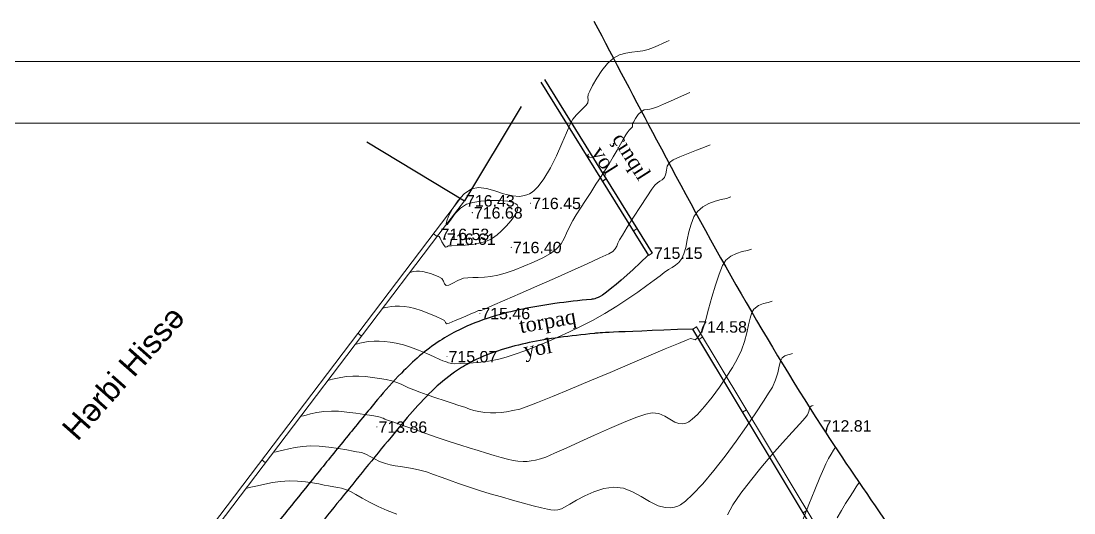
# Model space of a CAD drawing. Header units: feet. Extents: x 3381 to 682707, y 675186 to 4374675.
# Drawn here: x 681253.4 to 681345.7, y 4373207.7 to 4373250.8 of the extents above; entities that cross this region are included whole.
import ezdxf

# ---------------------------------------------------------------- set-up
doc = ezdxf.new("R2010")
doc.units = ezdxf.units.FT
doc.header["$MEASUREMENT"] = 0
doc.header["$PDMODE"] = 34
doc.header["$PDSIZE"] = 0.01
doc.linetypes.add('ACAD_ISO03W100', pattern=[30, 12, -18])
doc.layers.get('0').update_dxf_attribs({"linetype": 'CONTINUOUS'})
for name, color, linetype in [('0_Point_Height', 2, 'CONTINUOUS'), ('0_Point_Point', 7, 'CONTINUOUS'), ('Yazilar', 7, 'CONTINUOUS')]:
    doc.layers.add(name, color=color, linetype=linetype)
for name, color, linetype, lineweight in [('ANA HORIZONTAL', 24, 'CONTINUOUS', 30), ('HORIZANTAL', 24, 'CONTINUOUS', 13), ('kontur', 5, 'CONTINUOUS', 0), ('rabit xt', 7, 'CONTINUOUS', 13)]:
    doc.layers.add(name, color=color, linetype=linetype, lineweight=lineweight)
doc.styles.get("Standard").update_dxf_attribs({"font": 'arial.ttf', "height": 1.5})

msp = doc.modelspace()

# ---------------------------------------------------------------- linework, layer by layer
at = {"linetype": 'Continuous'}
for p, q in [((681298.932, 4373245.481, 0.483), (681308.369, 4373230.282, -1.347)), ((681299.272, 4373245.692, 0.483), (681308.709, 4373230.493, -1.347)), ((681297.225, 4373243.334, 0.476), (681292.247, 4373235.078, -0.069)), ((681283.684, 4373240.241, -0.069), (681292.247, 4373235.078, -0.069)), ((681304.681, 4373236.981, -716.5), (681304.347, 4373236.759, -716.5))]:
    msp.add_line(p, q, dxfattribs=at)
at = {"linetype": 'Continuous', "lineweight": 20}
for p, q in [((681291.903, 4373235.286, -0.068), (681289.695, 4373232.382, 0.028)), ((681292.247, 4373235.078, -0.069), (681290.013, 4373232.14, 0.028)), ((681289.695, 4373232.382, 0.028), (681253.486, 4373184.681, -7.531)), ((681307.377, 4373232.639, -716.5), (681307.043, 4373232.417, -716.5)), ((681290.013, 4373232.14, 0.028), (681253.867, 4373184.522, -7.518)), ((681289.537, 4373232.174, -710.111), (681289.852, 4373231.928, -710.111)), ((681308.709, 4373230.493, -1.347), (681308.369, 4373230.282, -1.347)), ((681282.917, 4373223.453, -1426.559), (681283.232, 4373223.207, -1426.559)), ((681312.599, 4373224.026, -19.015), (681312.256, 4373223.82, -19.015)), ((681313.133, 4373223.137, -716.5), (681312.799, 4373222.916, -716.5)), ((681316.967, 4373216.756, -716.5), (681316.633, 4373216.535, -716.5)), ((681274.493, 4373212.355, -1426.559), (681274.808, 4373212.109, -1426.559)), ((681322.271, 4373207.929, -716.5), (681321.937, 4373207.708, -716.5))]:
    msp.add_line(p, q, dxfattribs=at)
at = {"linetype": 'Continuous', "lineweight": 20, "elevation": -19.015}
for points in [[(681377.784, 4373120.044), (681366.439, 4373133.747), (681357.555, 4373148.155), (681345.744, 4373168.184), (681335.724, 4373185.123), (681324.597, 4373203.258), (681312.251, 4373223.807)], [(681375.082, 4373123.327), (681366.444, 4373133.76), (681357.56, 4373148.168), (681345.749, 4373168.197), (681335.729, 4373185.136), (681324.602, 4373203.271), (681312.256, 4373223.82)], [(681378.092, 4373120.299), (681366.765, 4373133.981), (681357.897, 4373148.362), (681346.088, 4373168.388), (681336.066, 4373185.33), (681324.939, 4373203.466), (681312.594, 4373224.013)], [(681375.361, 4373123.617), (681366.77, 4373133.994), (681357.902, 4373148.375), (681346.093, 4373168.401), (681336.071, 4373185.343), (681324.944, 4373203.479), (681312.599, 4373224.026)]]:
    msp.add_lwpolyline(points, dxfattribs=at)
at = {"linetype": 'Continuous'}
for points, knots in [([(681303.597, 4373250.826, -716.5), (681305.418, 4373247.355, -716.5), (681311.724, 4373235.337, -716.5), (681321.621, 4373217.356, -716.5), (681335.616, 4373198.092, -716.5), (681346.387, 4373177.894, -716.5), (681357.351, 4373160.008, -716.5), (681366.478, 4373142.605, -716.5), (681379.893, 4373124.084, -716.5), (681396.493, 4373109.795, -716.5), (681408.028, 4373094.958, -716.5), (681415.958, 4373084.475, -716.5), (681427.276, 4373072.557, -716.5), (681435.525, 4373061.865, -716.5), (681439.969, 4373056.105, -716.5)], [0, 0, 0, 0, 11.75951, 40.72321, 61.46233, 83.054979, 109.290717, 124.392744, 141.962718, 177.533008, 189.558821, 198.276488, 216.955448, 238.768866, 238.768866, 238.768866, 238.768866]), ([(681308.355, 4373230.296, -716.5), (681304.415, 4373226.532, -716.5), (681303.886, 4373226.482, -716.5), (681302.297, 4373226.322, -716.5), (681301.234, 4373226.206, -716.5), (681298.282, 4373225.799, -716.5), (681296.405, 4373225.445, -716.5), (681293.627, 4373224.567, -716.5), (681292.676, 4373224.196, -716.5), (681291.185, 4373223.458, -716.5), (681290.626, 4373223.142, -716.5), (681289.465, 4373222.387, -716.5), (681288.877, 4373221.94, -716.5), (681287.762, 4373220.99, -716.5), (681287.232, 4373220.487, -716.5), (681285.99, 4373219.215, -716.5), (681285.3, 4373218.429, -716.5), (681284.189, 4373217.111, -716.5), (681283.755, 4373216.581, -716.5), (681282.899, 4373215.534, -716.5), (681282.474, 4373215.014, -716.5), (681281.208, 4373213.458, -716.5), (681280.375, 4373212.43, -716.5), (681277.896, 4373209.363, -716.5), (681276.268, 4373207.34, -716.5), (681273.359, 4373203.744, -716.5), (681272.083, 4373202.174, -716.5), (681270.047, 4373199.695, -716.5), (681269.306, 4373198.798, -716.5), (681267.873, 4373197.076, -716.5), (681267.184, 4373196.254, -716.5), (681265.956, 4373194.799, -716.5), (681265.422, 4373194.171, -716.5), (681264.053, 4373192.569, -716.5), (681263.179, 4373191.564, -716.5), (681261.747, 4373189.623, -716.5), (681261.161, 4373188.713, -716.5), (681260.395, 4373187.059, -716.5), (681260.146, 4373186.356, -716.5), (681259.913, 4373185.233, -716.5), (681259.859, 4373184.84, -716.5), (681259.81, 4373184.046, -716.5), (681259.816, 4373183.65, -716.5), (681259.935, 4373182.051, -716.5), (681260.25, 4373180.878, -716.5), (681260.963, 4373179.034, -716.5), (681261.299, 4373178.326, -716.5), (681262.025, 4373176.99, -716.5), (681262.416, 4373176.359, -716.5), (681263.704, 4373174.436, -716.5), (681264.651, 4373173.242, -716.5), (681266.115, 4373171.309, -716.5), (681266.666, 4373170.558, -716.5), (681267.667, 4373169.027, -716.5), (681268.115, 4373168.25, -716.5), (681268.785, 4373166.779, -716.5), (681269.026, 4373166.092, -716.5), (681269.372, 4373164.657, -716.5), (681269.476, 4373163.915, -716.5), (681269.554, 4373162.318, -716.5), (681269.508, 4373161.464, -716.5), (681269.244, 4373159.784, -716.5), (681269.028, 4373158.953, -716.5), (681268.232, 4373156.719, -716.5), (681267.5, 4373155.367, -716.5), (681266.027, 4373153.22, -716.5), (681265.373, 4373152.391, -716.5), (681263.983, 4373150.784, -716.5), (681263.244, 4373150.001, -716.5), (681261.742, 4373148.449, -716.5), (681260.981, 4373147.68, -716.5), (681259.658, 4373146.295, -716.5), (681259.094, 4373145.687, -716.5), (681257.999, 4373144.435, -716.5), (681257.47, 4373143.795, -716.5), (681255.931, 4373141.848, -716.5), (681254.966, 4373140.512, -716.5), (681253.266, 4373138.048, -716.5), (681252.519, 4373136.927, -716.5), (681251.049, 4373134.658, -716.5), (681250.33, 4373133.511, -716.5), (681248.23, 4373130.037, -716.5), (681246.903, 4373127.674, -716.5), (681244.507, 4373122.984, -716.5), (681243.428, 4373120.664, -716.5), (681241.764, 4373116.639, -716.5), (681241.128, 4373114.955, -716.5), (681239.97, 4373111.55, -716.5), (681239.448, 4373109.832, -716.5), (681238.434, 4373106.204, -716.5), (681237.952, 4373104.292, -716.5), (681237.168, 4373100.999, -716.5), (681236.853, 4373099.622, -716.5), (681236.24, 4373096.857, -716.5), (681235.945, 4373095.469, -716.5), (681235.52, 4373093.297, -716.5), (681235.374, 4373092.522, -716.5), (681235.136, 4373091.122, -716.5), (681235.041, 4373090.503, -716.5), (681234.801, 4373088.538, -716.5), (681234.725, 4373087.195, -716.5), (681234.727, 4373084.178, -716.5), (681234.849, 4373082.506, -716.5), (681235.289, 4373079.215, -716.5), (681235.605, 4373077.595, -716.5), (681236.245, 4373074.88, -716.5), (681236.539, 4373073.771, -716.5), (681237.104, 4373071.773, -716.5), (681237.369, 4373070.88, -716.5), (681237.862, 4373069.267, -716.5), (681238.088, 4373068.536, -716.5), (681238.584, 4373067.063, -716.5), (681238.853, 4373066.322, -716.5), (681239.309, 4373065.231, -716.5), (681239.466, 4373064.879, -716.5), (681239.968, 4373063.825, -716.5), (681240.33, 4373063.164, -716.5), (681241.011, 4373061.894, -716.5), (681241.33, 4373061.285, -716.5), (681241.729, 4373060.383, -716.5), (681241.85, 4373060.078, -716.5), (681242.037, 4373059.525, -716.5), (681242.107, 4373059.278, -716.5), (681242.23, 4373058.753, -716.5), (681242.282, 4373058.48, -716.5), (681242.416, 4373057.644, -716.5), (681242.479, 4373057.053, -716.5), (681240.294, 4373052.64, -716.5)], [0, 0, 0, 0, 1.504182, 1.504182, 4.512547, 4.512547, 9.897023, 9.897023, 12.795834, 12.795834, 14.604059, 14.604059, 16.662244, 16.662244, 18.72043, 18.72043, 21.69221, 21.69221, 23.690537, 23.690537, 25.688865, 25.688865, 29.68552, 29.68552, 37.678831, 37.678831, 43.858623, 43.858623, 47.338723, 47.338723, 50.479181, 50.479181, 52.843093, 52.843093, 56.452422, 56.452422, 59.343353, 59.343353, 61.301717, 61.301717, 62.310714, 62.310714, 63.319712, 63.319712, 66.426739, 66.426739, 68.50177, 68.50177, 70.576802, 70.576802, 75.092259, 75.092259, 77.984383, 77.984383, 80.876507, 80.876507, 83.368148, 83.368148, 85.859789, 85.859789, 88.693846, 88.693846, 91.527902, 91.527902, 96.504404, 96.504404, 99.813748, 99.813748, 103.123092, 103.123092, 106.359907, 106.359907, 108.778682, 108.778682, 111.197456, 111.197456, 116.035005, 116.035005, 120.025858, 120.025858, 124.016711, 124.016711, 131.998417, 131.998417, 139.538843, 139.538843, 144.840516, 144.840516, 150.142189, 150.142189, 155.992549, 155.992549, 160.212599, 160.212599, 164.43265, 164.43265, 166.77754, 166.77754, 168.584028, 168.584028, 172.423705, 172.423705, 177.221179, 177.221179, 182.018653, 182.018653, 185.384546, 185.384546, 188.140377, 188.140377, 190.397291, 190.397291, 192.654204, 192.654204, 193.73589, 193.73589, 195.899262, 195.899262, 198.062634, 198.062634, 199.190084, 199.190084, 200.13488, 200.13488, 201.079676, 201.079676, 202.923933, 202.923933, 202.923933, 202.923933]), ([(681312.258, 4373223.826, -716.5), (681304.696, 4373223.545, -716.5), (681304.166, 4373223.495, -716.5), (681302.589, 4373223.336, -716.5), (681301.551, 4373223.222, -716.5), (681298.751, 4373222.834, -716.5), (681297.043, 4373222.503, -716.5), (681294.625, 4373221.734, -716.5), (681293.817, 4373221.416, -716.5), (681292.568, 4373220.794, -716.5), (681292.1, 4373220.526, -716.5), (681290.951, 4373219.768, -716.5), (681290.28, 4373219.222, -716.5), (681288.97, 4373217.998, -716.5), (681288.332, 4373217.321, -716.5), (681287.069, 4373215.886, -716.5), (681286.443, 4373215.127, -716.5), (681284.296, 4373212.506, -716.5), (681282.817, 4373210.68, -716.5), (681279.889, 4373207.055, -716.5), (681278.44, 4373205.254, -716.5), (681274.053, 4373199.832, -716.5), (681271.076, 4373196.19, -716.5), (681267.357, 4373191.817, -716.5), (681266.873, 4373191.254, -716.5), (681265.931, 4373190.145, -716.5), (681265.475, 4373189.595, -716.5), (681264.488, 4373188.306, -716.5), (681263.99, 4373187.57, -716.5), (681263.304, 4373186.251, -716.5), (681263.077, 4373185.666, -716.5), (681262.889, 4373184.826, -716.5), (681262.85, 4373184.565, -716.5), (681262.813, 4373184.037, -716.5), (681262.815, 4373183.761, -716.5), (681262.899, 4373182.651, -716.5), (681263.13, 4373181.749, -716.5), (681263.681, 4373180.322, -716.5), (681263.926, 4373179.794, -716.5), (681264.463, 4373178.774, -716.5), (681264.757, 4373178.279, -716.5), (681265.841, 4373176.598, -716.5), (681266.734, 4373175.452, -716.5), (681268.252, 4373173.461, -716.5), (681268.865, 4373172.646, -716.5), (681270.035, 4373170.91, -716.5), (681270.59, 4373169.992, -716.5), (681271.336, 4373168.438, -716.5), (681271.583, 4373167.842, -716.5), (681271.993, 4373166.608, -716.5), (681272.154, 4373165.977, -716.5), (681272.511, 4373164.063, -716.5), (681272.58, 4373162.757, -716.5), (681272.41, 4373160.356, -716.5), (681272.209, 4373159.261, -716.5), (681271.607, 4373157.151, -716.5), (681271.206, 4373156.132, -716.5), (681270.252, 4373154.193, -716.5), (681269.7, 4373153.272, -716.5), (681268.32, 4373151.256, -716.5), (681267.456, 4373150.191, -716.5), (681265.672, 4373148.185, -716.5), (681264.751, 4373147.24, -716.5), (681263.085, 4373145.534, -716.5), (681262.335, 4373144.768, -716.5), (681261.158, 4373143.492, -716.5), (681260.713, 4373142.989, -716.5), (681259.841, 4373141.954, -716.5), (681259.415, 4373141.425, -716.5), (681258.161, 4373139.808, -716.5), (681257.357, 4373138.692, -716.5), (681255.83, 4373136.483, -716.5), (681255.103, 4373135.395, -716.5), (681253.682, 4373133.206, -716.5), (681252.987, 4373132.102, -716.5), (681250.957, 4373128.759, -716.5), (681249.677, 4373126.491, -716.5), (681247.301, 4373121.875, -716.5), (681246.204, 4373119.527, -716.5), (681244.55, 4373115.524, -716.5), (681243.933, 4373113.89, -716.5), (681242.811, 4373110.583, -716.5), (681242.302, 4373108.906, -716.5), (681241.305, 4373105.323, -716.5), (681240.825, 4373103.414, -716.5), (681240.054, 4373100.16, -716.5), (681239.748, 4373098.82, -716.5), (681239.156, 4373096.147, -716.5), (681238.873, 4373094.813, -716.5), (681238.458, 4373092.686, -716.5), (681238.309, 4373091.892, -716.5), (681238.076, 4373090.504, -716.5), (681237.986, 4373089.906, -716.5), (681237.849, 4373088.713, -716.5), (681237.8, 4373088.112, -716.5), (681237.705, 4373086.304, -716.5), (681237.714, 4373085.089, -716.5), (681237.903, 4373081.955, -716.5), (681238.183, 4373080.046, -716.5), (681238.973, 4373076.239, -716.5), (681239.481, 4373074.34, -716.5), (681240.227, 4373071.8, -716.5), (681240.42, 4373071.159, -716.5), (681240.813, 4373069.881, -716.5), (681241.011, 4373069.252, -716.5), (681241.406, 4373068.089, -716.5), (681241.601, 4373067.553, -716.5), (681241.952, 4373066.679, -716.5), (681242.101, 4373066.334, -716.5), (681242.382, 4373065.727, -716.5), (681242.514, 4373065.461, -716.5), (681242.794, 4373064.918, -716.5), (681242.94, 4373064.642, -716.5), (681243.391, 4373063.802, -716.5), (681243.707, 4373063.222, -716.5), (681244.232, 4373062.151, -716.5), (681244.449, 4373061.671, -716.5), (681244.768, 4373060.828, -716.5), (681244.886, 4373060.475, -716.5), (681245.083, 4373059.756, -716.5), (681245.161, 4373059.399, -716.5), (681245.355, 4373058.34, -716.5), (681245.432, 4373057.651, -716.5), (681245.51, 4373056.91, -716.5), (681245.519, 4373056.829, -716.5), (681247.253, 4373052.517, -716.5)], [0, 0, 0, 0, 1.519576, 1.519576, 4.558728, 4.558728, 9.930594, 9.930594, 12.837598, 12.837598, 14.698947, 14.698947, 17.596272, 17.596272, 20.493598, 20.493598, 23.430765, 23.430765, 30.540606, 30.540606, 37.650448, 37.650448, 51.870131, 51.870131, 53.943342, 53.943342, 56.016553, 56.016553, 58.839775, 58.839775, 61.186701, 61.186701, 62.257023, 62.257023, 63.327345, 63.327345, 66.426341, 66.426341, 68.26825, 68.26825, 70.110159, 70.110159, 74.62153, 74.62153, 77.595, 77.595, 80.568471, 80.568471, 82.304355, 82.304355, 84.04024, 84.04024, 87.512009, 87.512009, 90.504027, 90.504027, 93.496045, 93.496045, 96.488063, 96.488063, 100.372173, 100.372173, 104.256283, 104.256283, 107.517701, 107.517701, 109.618427, 109.618427, 111.719153, 111.719153, 115.920605, 115.920605, 119.858792, 119.858792, 123.796978, 123.796978, 131.673352, 131.673352, 139.553481, 139.553481, 144.894421, 144.894421, 150.235361, 150.235361, 156.190392, 156.190392, 160.321983, 160.321983, 164.453574, 164.453574, 166.899961, 166.899961, 168.797126, 168.797126, 170.694291, 170.694291, 174.488621, 174.488621, 180.488906, 180.488906, 186.48919, 186.48919, 188.508696, 188.508696, 190.528201, 190.528201, 192.322947, 192.322947, 193.52533, 193.52533, 194.478712, 194.478712, 195.432094, 195.432094, 197.338858, 197.338858, 198.784376, 198.784376, 199.759029, 199.759029, 200.733681, 200.733681, 202.682985, 202.682985, 202.923933, 202.923933, 202.923933, 202.923933])]:
    msp.add_open_spline(points, degree=3, knots=knots, dxfattribs=at)
at = {"layer": '0_Point_Point', "lineweight": 20}
for p in [(681292.247, 4373235.078, -0.069), (681298.046, 4373234.853, -0.052), (681292.94, 4373234.028, 0.18), (681290.013, 4373232.14, 0.028), (681290.579, 4373231.72, 0.108), (681296.355, 4373230.987, -0.104), (681308.709, 4373230.493, -1.347), (681293.596, 4373225.201, -1.042), (681312.599, 4373224.026, -1.922), (681290.72, 4373221.418, -1.427), (681284.577, 4373215.244, -2.636), (681323.517, 4373215.349, -3.694)]:
    msp.add_point(p, dxfattribs=at)
at = {"layer": 'ANA HORIZONTAL', "color": 16, "lineweight": 20}
for points, elevation in [([(681282.694, 4373222.498), (681282.75, 4373222.508), (681282.87, 4373222.533), (681283.07, 4373222.581), (681283.374, 4373222.652), (681283.817, 4373222.732), (681284.329, 4373222.772), (681284.769, 4373222.772), (681285.229, 4373222.748), (681285.726, 4373222.691), (681286.275, 4373222.594), (681286.895, 4373222.449), (681287.518, 4373222.25), (681288.231, 4373221.975), (681288.953, 4373221.67), (681289.6, 4373221.382), (681290.093, 4373221.158), (681290.349, 4373221.045), (681290.553, 4373220.971), (681290.721, 4373220.915), (681290.853, 4373220.873), (681290.996, 4373220.824), (681291.142, 4373220.794), (681291.366, 4373220.79), (681291.872, 4373220.795), (681292.588, 4373220.825), (681293.441, 4373220.892), (681294.359, 4373221.01), (681295.27, 4373221.193), (681295.921, 4373221.374), (681296.682, 4373221.619), (681297.534, 4373221.921), (681298.458, 4373222.275), (681299.435, 4373222.673), (681300.445, 4373223.11), (681301.47, 4373223.579), (681302.49, 4373224.075), (681303.486, 4373224.589), (681304.568, 4373225.197), (681305.601, 4373225.83), (681306.567, 4373226.463), (681307.447, 4373227.072), (681308.223, 4373227.631), (681308.877, 4373228.118), (681309.39, 4373228.506), (681309.744, 4373228.772), (681310.135, 4373229.036), (681310.464, 4373229.237), (681310.753, 4373229.431), (681311.027, 4373229.674), (681311.308, 4373230.022), (681311.491, 4373230.421), (681311.64, 4373230.979), (681311.778, 4373231.639), (681311.928, 4373232.343), (681312.112, 4373233.035), (681312.356, 4373233.655), (681312.681, 4373234.146), (681313.155, 4373234.55), (681313.682, 4373234.834), (681314.226, 4373235.03), (681314.751, 4373235.169), (681315.222, 4373235.285), (681315.604, 4373235.41)], -1.5), ([(681321.885, 4373207.026), (681322.44, 4373208.445), (681322.958, 4373209.735), (681323.403, 4373210.814), (681323.735, 4373211.601), (681323.918, 4373212.016), (681324.159, 4373212.481), (681324.395, 4373212.872), (681324.607, 4373213.197), (681324.777, 4373213.464)], -4)]:
    msp.add_lwpolyline(points, dxfattribs=dict(at, elevation=elevation))
at = {"layer": 'HORIZANTAL', "color": 16, "linetype": 'Continuous', "lineweight": 20}
msp.add_lwpolyline([(681289.879, 4373231.963), (681289.882, 4373231.964), (681289.898, 4373231.966), (681289.909, 4373231.968), (681289.963, 4373231.955), (681290.027, 4373231.933), (681290.109, 4373231.786), (681290.282, 4373231.47), (681290.468, 4373231.152), (681290.589, 4373230.995), (681290.715, 4373231.031), (681290.863, 4373231.108), (681291.111, 4373231.124), (681291.634, 4373231.145), (681292.299, 4373231.183), (681292.972, 4373231.247), (681293.522, 4373231.346), (681294, 4373231.481), (681294.375, 4373231.617), (681294.719, 4373231.806), (681295.105, 4373232.1), (681295.458, 4373232.417), (681295.894, 4373232.848), (681296.333, 4373233.34), (681296.699, 4373233.842), (681296.887, 4373234.215), (681296.941, 4373234.462), (681296.926, 4373234.605), (681296.902, 4373234.668), (681296.869, 4373234.718), (681296.763, 4373234.808), (681296.516, 4373234.919), (681296.051, 4373235.023), (681295.319, 4373235.09), (681294.502, 4373235.092), (681293.689, 4373235.037), (681292.972, 4373234.933), (681292.439, 4373234.787), (681291.903, 4373234.438), (681291.449, 4373233.945), (681291.085, 4373233.447), (681290.863, 4373233.138), (681290.741, 4373233.004), (681290.681, 4373232.978), (681290.658, 4373232.988), (681290.645, 4373233.01), (681290.642, 4373233.094), (681290.693, 4373233.31), (681290.858, 4373233.727), (681291.199, 4373234.377), (681291.667, 4373235.066), (681292.235, 4373235.685), (681292.877, 4373236.123), (681293.493, 4373236.249), (681294.176, 4373236.155), (681294.909, 4373235.935), (681295.672, 4373235.684), (681296.449, 4373235.497), (681297.066, 4373235.455), (681297.522, 4373235.52), (681297.819, 4373235.619), (681297.965, 4373235.688), (681298.093, 4373235.762), (681298.345, 4373235.952), (681298.719, 4373236.332), (681299.203, 4373236.984), (681299.778, 4373237.96), (681300.308, 4373239.024), (681300.782, 4373240.079), (681301.188, 4373241.028), (681301.516, 4373241.773), (681301.754, 4373242.215), (681302.071, 4373242.603), (681302.394, 4373242.938), (681302.688, 4373243.223), (681302.919, 4373243.461), (681303.052, 4373243.654), (681303.096, 4373243.906), (681303.071, 4373244.131), (681303.104, 4373244.391), (681303.23, 4373244.679), (681303.486, 4373245.182), (681303.846, 4373245.812), (681304.287, 4373246.479), (681304.784, 4373247.092), (681305.311, 4373247.562), (681305.848, 4373247.855), (681306.384, 4373248.024), (681306.909, 4373248.113), (681307.417, 4373248.163), (681307.897, 4373248.219), (681308.341, 4373248.324), (681308.819, 4373248.501), (681309.24, 4373248.679), (681309.607, 4373248.849), (681309.924, 4373249.002), (681310.193, 4373249.126)], dxfattribs=at)
for points, elevation in [([(681287.484, 4373228.808), (681287.51, 4373228.813), (681287.567, 4373228.825), (681287.665, 4373228.849), (681287.819, 4373228.881), (681288.049, 4373228.903), (681288.306, 4373228.898), (681288.593, 4373228.865), (681288.936, 4373228.791), (681289.273, 4373228.692), (681289.66, 4373228.556), (681290.019, 4373228.402), (681290.27, 4373228.249), (681290.415, 4373228.021), (681290.49, 4373227.787), (681290.635, 4373227.639), (681290.872, 4373227.682), (681291.224, 4373227.863), (681291.666, 4373228.09), (681292.174, 4373228.273), (681292.555, 4373228.33), (681292.987, 4373228.346), (681293.467, 4373228.348), (681293.996, 4373228.364), (681294.571, 4373228.42), (681295.19, 4373228.544), (681295.829, 4373228.733), (681296.604, 4373229), (681297.451, 4373229.325), (681298.306, 4373229.69), (681299.107, 4373230.076), (681299.79, 4373230.462), (681300.291, 4373230.829), (681300.726, 4373231.301), (681300.999, 4373231.753), (681301.199, 4373232.221), (681301.415, 4373232.739), (681301.735, 4373233.344), (681302.035, 4373233.825), (681302.415, 4373234.419), (681302.849, 4373235.09), (681303.313, 4373235.801), (681303.779, 4373236.516), (681304.222, 4373237.199), (681304.616, 4373237.814), (681304.934, 4373238.324), (681305.291, 4373238.922), (681305.627, 4373239.504), (681305.929, 4373240.038), (681306.185, 4373240.493), (681306.383, 4373240.838), (681306.511, 4373241.041), (681306.7, 4373241.261), (681306.872, 4373241.433), (681306.965, 4373241.544), (681306.976, 4373241.672), (681306.983, 4373241.802), (681307.063, 4373241.973), (681307.24, 4373242.29), (681307.481, 4373242.64), (681307.755, 4373242.911), (681308.014, 4373243.04), (681308.254, 4373243.083), (681308.509, 4373243.107), (681308.815, 4373243.178), (681309.161, 4373243.312), (681309.686, 4373243.536), (681310.313, 4373243.809), (681310.96, 4373244.096), (681311.548, 4373244.357), (681311.997, 4373244.554)], -0.5), ([(681285.089, 4373225.653), (681285.127, 4373225.66), (681285.207, 4373225.677), (681285.342, 4373225.709), (681285.547, 4373225.757), (681285.845, 4373225.81), (681286.189, 4373225.837), (681286.561, 4373225.835), (681286.958, 4373225.805), (681287.402, 4373225.737), (681287.916, 4373225.62), (681288.46, 4373225.444), (681289.12, 4373225.19), (681289.768, 4373224.918), (681290.274, 4373224.689), (681290.513, 4373224.564), (681290.597, 4373224.404), (681290.681, 4373224.284), (681290.92, 4373224.356), (681291.438, 4373224.564), (681292.096, 4373224.842), (681292.75, 4373225.124), (681293.261, 4373225.345), (681293.486, 4373225.439), (681293.603, 4373225.449), (681293.72, 4373225.46), (681293.996, 4373225.577), (681294.721, 4373225.89), (681295.797, 4373226.357), (681297.125, 4373226.937), (681298.608, 4373227.587), (681300.148, 4373228.266), (681301.646, 4373228.933), (681303.004, 4373229.544), (681304.125, 4373230.059), (681304.909, 4373230.435), (681305.26, 4373230.631), (681305.471, 4373230.87), (681305.593, 4373231.103), (681305.696, 4373231.357), (681305.852, 4373231.661), (681306.092, 4373232.049), (681306.525, 4373232.745), (681307.076, 4373233.622), (681307.668, 4373234.556), (681308.225, 4373235.421), (681308.669, 4373236.093), (681308.926, 4373236.446), (681309.157, 4373236.648), (681309.372, 4373236.776), (681309.577, 4373236.909), (681309.777, 4373237.126), (681309.904, 4373237.433), (681309.953, 4373237.767), (681310.022, 4373238.106), (681310.211, 4373238.43), (681310.552, 4373238.663), (681311.132, 4373238.938), (681311.848, 4373239.23), (681312.599, 4373239.518), (681313.284, 4373239.776), (681313.8, 4373239.982)], -1), ([(681280.299, 4373219.342), (681280.358, 4373219.353), (681280.483, 4373219.379), (681280.687, 4373219.426), (681280.992, 4373219.5), (681281.426, 4373219.593), (681281.918, 4373219.669), (681282.469, 4373219.707), (681282.995, 4373219.698), (681283.584, 4373219.656), (681284.201, 4373219.587), (681284.811, 4373219.497), (681285.381, 4373219.391), (681285.875, 4373219.278), (681286.334, 4373219.138), (681286.69, 4373218.994), (681287.009, 4373218.841), (681287.36, 4373218.676), (681287.809, 4373218.492), (681288.333, 4373218.3), (681288.997, 4373218.065), (681289.736, 4373217.809), (681290.485, 4373217.555), (681291.182, 4373217.324), (681291.761, 4373217.14), (681292.282, 4373216.967), (681292.697, 4373216.815), (681293.078, 4373216.689), (681293.498, 4373216.59), (681294.032, 4373216.522), (681294.524, 4373216.491), (681294.99, 4373216.487), (681295.457, 4373216.515), (681295.947, 4373216.577), (681296.486, 4373216.677), (681297.098, 4373216.818), (681297.665, 4373217.009), (681298.651, 4373217.39), (681299.967, 4373217.922), (681301.526, 4373218.567), (681303.237, 4373219.284), (681305.014, 4373220.033), (681306.766, 4373220.776), (681308.407, 4373221.473), (681309.846, 4373222.084), (681310.996, 4373222.57), (681311.769, 4373222.891), (681312.075, 4373223.009), (681312.283, 4373222.933), (681312.471, 4373222.885), (681312.648, 4373223.018), (681312.864, 4373223.291), (681313.08, 4373223.644), (681313.2, 4373223.988), (681313.394, 4373224.67), (681313.647, 4373225.582), (681313.939, 4373226.618), (681314.253, 4373227.67), (681314.571, 4373228.633), (681314.876, 4373229.399), (681315.15, 4373229.862), (681315.596, 4373230.225), (681316.091, 4373230.461), (681316.59, 4373230.613), (681317.045, 4373230.724), (681317.407, 4373230.838)], -2), ([(681277.904, 4373216.187), (681277.977, 4373216.2), (681278.133, 4373216.232), (681278.388, 4373216.292), (681278.768, 4373216.384), (681279.309, 4373216.5), (681279.922, 4373216.594), (681280.609, 4373216.642), (681281.213, 4373216.622), (681281.944, 4373216.555), (681282.726, 4373216.457), (681283.483, 4373216.346), (681284.141, 4373216.239), (681284.623, 4373216.153), (681284.855, 4373216.106), (681285.005, 4373216.056), (681285.121, 4373216.002), (681285.268, 4373215.938), (681285.509, 4373215.852), (681286.062, 4373215.657), (681286.854, 4373215.379), (681287.815, 4373215.043), (681288.874, 4373214.676), (681289.96, 4373214.303), (681291.002, 4373213.951), (681291.929, 4373213.643), (681292.669, 4373213.408), (681293.447, 4373213.167), (681294.177, 4373212.94), (681294.852, 4373212.734), (681295.469, 4373212.556), (681296.023, 4373212.411), (681296.509, 4373212.307), (681296.922, 4373212.249), (681297.384, 4373212.22), (681297.759, 4373212.224), (681298.102, 4373212.261), (681298.472, 4373212.334), (681298.925, 4373212.443), (681299.373, 4373212.607), (681300.15, 4373212.94), (681301.175, 4373213.4), (681302.372, 4373213.943), (681303.66, 4373214.525), (681304.961, 4373215.101), (681306.195, 4373215.63), (681307.285, 4373216.066), (681308.15, 4373216.367), (681308.713, 4373216.489), (681309.301, 4373216.418), (681309.804, 4373216.203), (681310.257, 4373215.928), (681310.693, 4373215.676), (681311.052, 4373215.546), (681311.339, 4373215.519), (681311.543, 4373215.544), (681311.649, 4373215.572), (681311.732, 4373215.602), (681311.914, 4373215.698), (681312.219, 4373215.919), (681312.673, 4373216.34), (681313.296, 4373217.028), (681313.947, 4373217.842), (681314.593, 4373218.724), (681315.2, 4373219.615), (681315.734, 4373220.458), (681316.161, 4373221.195), (681316.521, 4373221.969), (681316.789, 4373222.749), (681316.991, 4373223.502), (681317.15, 4373224.194), (681317.292, 4373224.793), (681317.44, 4373225.266), (681317.62, 4373225.578), (681318.019, 4373225.883), (681318.461, 4373226.059), (681318.88, 4373226.167), (681319.211, 4373226.266)], -2.5), ([(681275.509, 4373213.032), (681275.582, 4373213.045), (681275.735, 4373213.076), (681275.983, 4373213.132), (681276.348, 4373213.22), (681276.857, 4373213.338), (681277.427, 4373213.449), (681278.057, 4373213.534), (681278.748, 4373213.576), (681279.529, 4373213.552), (681280.373, 4373213.468), (681281.202, 4373213.351), (681281.936, 4373213.227), (681282.493, 4373213.124), (681282.795, 4373213.066), (681283.034, 4373213.028), (681283.224, 4373212.992), (681283.454, 4373212.923), (681283.673, 4373212.82), (681283.982, 4373212.647), (681284.369, 4373212.437), (681284.818, 4373212.221), (681285.317, 4373212.029), (681285.75, 4373211.913), (681286.191, 4373211.835), (681286.655, 4373211.772), (681287.157, 4373211.705), (681287.711, 4373211.611), (681288.329, 4373211.47), (681288.91, 4373211.3), (681289.532, 4373211.09), (681290.205, 4373210.846), (681290.937, 4373210.576), (681291.737, 4373210.286), (681292.614, 4373209.984), (681293.577, 4373209.675), (681294.503, 4373209.396), (681295.486, 4373209.11), (681296.475, 4373208.83), (681297.422, 4373208.569), (681298.279, 4373208.339), (681298.995, 4373208.156), (681299.522, 4373208.03), (681299.812, 4373207.977), (681300.149, 4373207.963), (681300.421, 4373207.992), (681300.753, 4373208.068), (681301.026, 4373208.2), (681301.478, 4373208.473), (681302.078, 4373208.829), (681302.797, 4373209.213), (681303.602, 4373209.569), (681304.464, 4373209.839), (681305.351, 4373209.969), (681306.202, 4373209.871), (681306.992, 4373209.563), (681307.744, 4373209.141), (681308.48, 4373208.703), (681309.224, 4373208.345), (681309.84, 4373208.182), (681310.322, 4373208.164), (681310.656, 4373208.213), (681310.827, 4373208.259), (681310.941, 4373208.3), (681311.189, 4373208.43), (681311.61, 4373208.733), (681312.25, 4373209.313), (681313.143, 4373210.272), (681314.103, 4373211.422), (681315.089, 4373212.69), (681316.059, 4373214.006), (681316.973, 4373215.295), (681317.789, 4373216.486), (681318.466, 4373217.507), (681318.964, 4373218.284), (681319.241, 4373218.747), (681319.519, 4373219.379), (681319.703, 4373220.002), (681319.833, 4373220.565), (681319.949, 4373221.013), (681320.089, 4373221.295), (681320.321, 4373221.472), (681320.578, 4373221.574), (681320.822, 4373221.637), (681321.014, 4373221.695)], -3), ([(681315.291, 4373207.534), (681315.775, 4373208.412), (681316.467, 4373209.429), (681317.308, 4373210.534), (681318.238, 4373211.674), (681319.197, 4373212.796), (681320.124, 4373213.847), (681320.961, 4373214.776), (681321.646, 4373215.529), (681322.119, 4373216.054), (681322.322, 4373216.299), (681322.439, 4373216.596), (681322.503, 4373216.859), (681322.559, 4373217.011), (681322.695, 4373217.086), (681322.818, 4373217.123)], -3.5), ([(681273.114, 4373209.877), (681273.199, 4373209.892), (681273.382, 4373209.928), (681273.681, 4373209.994), (681274.125, 4373210.097), (681274.741, 4373210.235), (681275.416, 4373210.364), (681276.135, 4373210.463), (681276.888, 4373210.511), (681277.628, 4373210.498), (681278.31, 4373210.439), (681278.929, 4373210.35), (681279.48, 4373210.248), (681279.954, 4373210.151), (681280.347, 4373210.075), (681280.793, 4373210.003), (681281.141, 4373209.946), (681281.483, 4373209.867), (681281.911, 4373209.734), (681282.258, 4373209.58), (681282.72, 4373209.33), (681283.285, 4373209.014), (681283.941, 4373208.656), (681284.676, 4373208.286), (681285.477, 4373207.929), (681286.334, 4373207.612)], -3.5)]:
    msp.add_lwpolyline(points, dxfattribs=dict(at, elevation=elevation))
at = {"layer": 'HORIZANTAL', "color": 32, "linetype": 'Continuous', "lineweight": 20, "elevation": -4.5}
msp.add_lwpolyline([(681324.927, 4373207.281), (681325.288, 4373207.933), (681325.646, 4373208.529), (681325.989, 4373209.071), (681326.309, 4373209.559), (681326.594, 4373209.997), (681326.835, 4373210.384)], dxfattribs=at)
at = {"layer": 'rabit xt', "color": 7, "lineweight": 20, "ltscale": 0.3}
msp.add_lwpolyline([(681181.772, 4373247.266), (681634.664, 4373247.266), (681634.664, 4372927.006)], dxfattribs=at)
msp.add_lwpolyline([(681197.947, 4373241.874), (681623.881, 4373241.874), (681623.881, 4372932.398), (681197.947, 4372932.398)], close=True, dxfattribs=at)

# ---------------------------------------------------------------- texts
at = {"layer": '0_Point_Height', "color": 0, "lineweight": 20}
for s, p in [('716.43', (681292.383, 4373234.564, -0.069)), ('716.45', (681298.182, 4373234.339, -0.052)), ('716.68', (681293.076, 4373233.514, 0.18)), ('716.53', (681290.149, 4373231.626, 0.028)), ('716.61', (681290.715, 4373231.206, 0.108)), ('716.40', (681296.491, 4373230.473, -0.104)), ('715.15', (681308.845, 4373229.979, -1.347)), ('715.46', (681293.732, 4373224.687, -1.042)), ('714.58', (681312.735, 4373223.512, -1.922)), ('715.07', (681290.856, 4373220.904, -1.427)), ('712.81', (681323.653, 4373214.835, -3.694)), ('713.86', (681284.713, 4373214.73, -2.636))]:
    msp.add_text(s, height=1, dxfattribs=at).set_placement(p)
at = {"layer": 'kontur', "color": 0, "linetype": 'ACAD_ISO03W100', "lineweight": 20, "ltscale": 0.35, "insert": (681256.824, 4373215.242, -716.5), "char_height": 2, "attachment_point": 1, "rotation": 48.48393}
msp.add_mtext_dynamic_manual_height_columns('{\\fArial|b0|i0|c204|p34;H\\fArial|b0|i0|c238|p34;ərbi Hissə}', width=21.22032, gutter_width=25, heights=[0], dxfattribs=at)
at = {"layer": 'Yazilar', "insert": (681306.238, 4373241.205, -716.5), "char_height": 1.3, "width": 0.10588, "attachment_point": 1, "rotation": 302.4345}
msp.add_mtext('{\\fTimes New Roman|b0|i0|c238|p18;çınqıl yol}', dxfattribs=at)
at = {"layer": 'Yazilar', "lineweight": 20, "insert": (681296.943, 4373224.736, -716.5), "char_height": 1.3, "width": 0.10588, "attachment_point": 1, "rotation": 10.07241}
msp.add_mtext('{\\fTimes New Roman|b0|i0|c0|p18;torpaq\\fTimes New Roman|b0|i0|c238|p18; yol}', dxfattribs=at)

doc.saveas('drawing.dxf')
